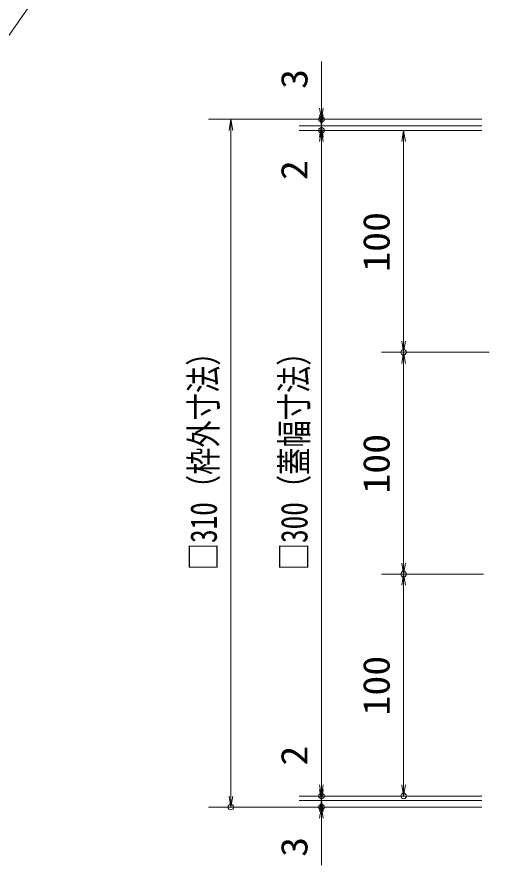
# Model space of a CAD drawing. Units: millimetres, scale not verified. Extents: x -1050 to 1050, y -742 to 742.
# Drawn here: x 117.1 to 329.8, y 85.9 to 468.1 of the extents above; entities that cross this region are included whole.
import ezdxf
from ezdxf.enums import TextEntityAlignment as Align

# ---------------------------------------------------------------- set-up
doc = ezdxf.new("R2010")
doc.units = ezdxf.units.MM
doc.header["$LTSCALE"] = 5
doc.header["$PDMODE"] = 32
doc.header["$PDSIZE"] = 2.5
for name, color, linetype, lineweight in [('0-1_寸法注釈', 2, 'Continuous', 9), ('0-2_0', 2, 'Continuous', 9), ('0-3_DEFPOINTS', 134, 'Continuous', 9)]:
    doc.layers.add(name, color=color, linetype=linetype, lineweight=lineweight)
doc.styles.add('ＭＳ ゴシック', font='')
doc.styles.get('ＭＳ ゴシック').set_extended_font_data('MS Gothic')

# ---------------------------------------------------------------- blocks, each defined once
blk = doc.blocks.new('_OPEN')
at = {"layer": '0-2_0'}
blk.add_line((0, 0), (-5, 0), dxfattribs=at)
blk.add_lwpolyline([(-5, 0.833), (0, 0), (-5, -0.833)], dxfattribs=at)

msp = doc.modelspace()

# ---------------------------------------------------------------- linework, layer by layer
at = {"layer": '0-1_寸法注釈'}
for p, q in [((254.308, 427.005), (254.308, 448.118)), ((254.308, 424.005), (254.308, 429.005)), ((326.6, 422.005), (203.495, 422.005)), ((326.6, 422.005), (244.308, 422.005)), ((254.308, 419.005), (254.308, 422.005)), ((213.495, 417.005), (213.495, 117.005)), ((326.6, 419.005), (244.308, 419.005)), ((326.6, 419.005), (244.308, 419.005)), ((326.6, 417.005), (244.308, 417.005)), ((326.6, 417.005), (244.308, 417.005)), ((254.308, 419.005), (254.308, 417.005)), ((326.6, 417.005), (281.312, 417.005)), ((254.308, 414.005), (254.308, 409.005)), ((254.308, 412.005), (254.308, 390.892)), ((254.308, 412.005), (254.308, 122.005)), ((291.312, 412.005), (291.312, 322.005)), ((327.291, 317.005), (281.312, 317.005)), ((329.791, 317.005), (281.312, 317.005)), ((291.312, 312.005), (291.312, 222.005)), ((327.291, 217.005), (281.312, 217.005)), ((326.6, 217.005), (281.312, 217.005)), ((291.312, 212.005), (291.312, 122.005)), ((254.308, 122.005), (254.308, 143.118)), ((254.308, 120.005), (254.308, 125.005)), ((326.6, 117.005), (244.308, 117.005)), ((326.6, 117.005), (244.308, 117.005)), ((326.6, 115.005), (244.308, 115.005)), ((326.6, 115.005), (244.308, 115.005)), ((254.308, 115.005), (254.308, 117.005)), ((254.308, 115.005), (254.308, 112.005)), ((326.6, 117.005), (281.312, 117.005)), ((326.6, 112.005), (203.495, 112.005)), ((326.6, 112.005), (244.308, 112.005)), ((254.308, 110.005), (254.308, 105.005)), ((254.308, 107.005), (254.308, 85.892))]:
    msp.add_line(p, q, dxfattribs=at)
msp.add_lwpolyline([(216.02, 487.394), (132.67, 487.394), (49.611, 368.52)], dxfattribs=at)
at = {"layer": '0-3_DEFPOINTS'}
for p in [(254.308, 422.005), (254.308, 417.005), (291.312, 317.005), (291.312, 217.005), (254.308, 117.005), (291.312, 117.005), (213.495, 112.005), (254.308, 112.005)]:
    msp.add_point(p, dxfattribs=at)

# ---------------------------------------------------------------- block references
at = {"layer": '0-1_寸法注釈'}
for p, rotation in [((254.308, 422.005), 270), ((213.495, 422.005), 90), ((254.308, 419.005), 270), ((254.308, 419.005), 90), ((254.308, 417.005), 90), ((254.308, 417.005), 90), ((291.312, 417.005), 90), ((291.312, 317.005), 270), ((291.312, 317.005), 90), ((291.312, 217.005), 270), ((291.312, 217.005), 90), ((254.308, 117.005), 270), ((254.308, 117.005), 270), ((254.308, 115.005), 270), ((291.312, 117.005), 270), ((213.495, 112.005), 270), ((254.308, 115.005), 90), ((254.308, 112.005), 90)]:
    msp.add_blockref('_OPEN', p, dxfattribs=dict(at, rotation=rotation))

# ---------------------------------------------------------------- texts
at = {"layer": '0-1_寸法注釈', "color": 7, "style": 'ＭＳ ゴシック'}
for s, width, p in [('3', 1.1, (251.621, 435.695)), ('2', 1.1, (251.621, 394.582)), ('100', 1.1, (288.625, 353.25)), ('□310（枠外寸法）', 0.75, (210.808, 218.753)), ('□300（蓋幅寸法）', 0.75, (251.621, 218.753)), ('100', 1.1, (288.625, 253.25)), ('100', 1.1, (288.625, 153.25)), ('2', 1.1, (251.621, 130.695)), ('3', 1.1, (251.621, 89.582))]:
    msp.add_text(s, height=12.02, rotation=90, dxfattribs=dict(at, width=width)).set_placement(p, align=Align.BOTTOM_LEFT)

doc.saveas('drawing.dxf')
